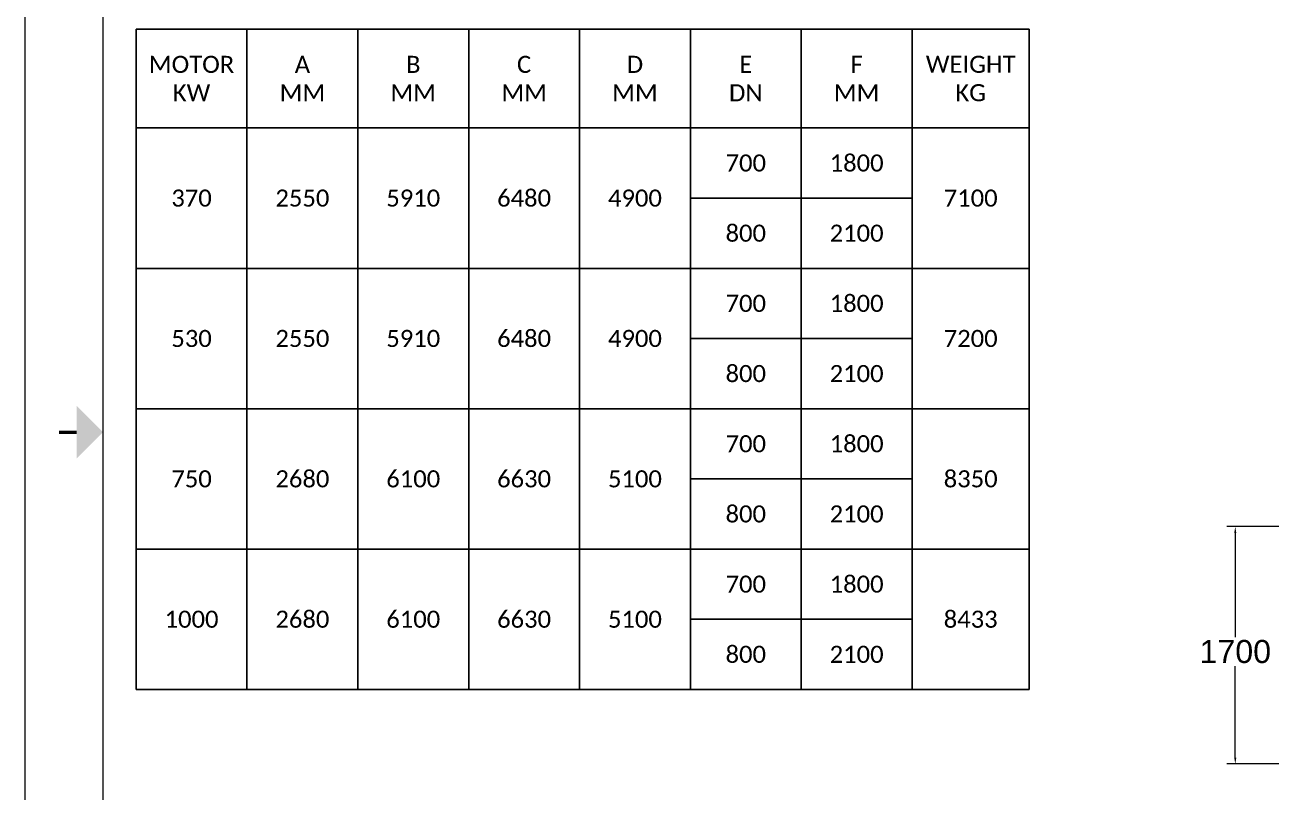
# Model space of a CAD drawing. Header units: millimetres. Extents: x 2 to 671028, y -1 to 511258.
# Drawn here: x 2 to 226684, y 190165 to 329744 of the extents above; entities that cross this region are included whole.
import ezdxf
from ezdxf.enums import TextEntityAlignment as Align

# ---------------------------------------------------------------- set-up
doc = ezdxf.new("R2010")
doc.units = ezdxf.units.MM
doc.header["$LTSCALE"] = 25.4
doc.layers.get('Defpoints').update_dxf_attribs({"lineweight": 5})
doc.layers.add('Title Block', color=7, linetype='Continuous', lineweight=5)
doc.styles.add('ACANSTS', font='romans.shx', dxfattribs={"height": 25.4})
doc.styles.add('Roman', font='arial.ttf')
doc.styles.get("Standard").update_dxf_attribs({"font": 'arial.ttf'})
doc.dimstyles.new('ISO-25', dxfattribs={"dimscale": 30, "dimtxt": 38.1, "dimasz": 38.1, "dimexe": 50.8, "dimexo": 50.8, "dimgap": 15.875, "dimtad": 1, "dimtih": 1, "dimtoh": 1, "dimdec": 1, "dimlfac": 0.03937, "dimdsep": 46, "dimtxsty": 'Standard', "dimcen": 63.5, "dimclrd": 7, "dimclre": 7, "dimclrt": 7, "dimadec": 0, "dimazin": 0, "dimtfac": 1, "dimtdec": 1, "dimtmove": 0, "dimatfit": 3, "dimfxl": 25.4, "dimlwd": 5, "dimlwe": 5, "dimarcsym": 0})

# ---------------------------------------------------------------- blocks, each defined once
blk = doc.blocks.new('*T37')
at = {"linetype": 'ByBlock', "lineweight": -2, "transparency": 16777216}
for p, q in [((0, 0), (162471, 0)), ((0, 0), (0, -120136)), ((20163, 0), (20163, -120136)), ((40327, 0), (40327, -120136)), ((60490, 0), (60490, -120136)), ((80653, 0), (80653, -120136)), ((100817, 0), (100817, -30744)), ((120980, 0), (120980, -120136)), ((141144, 0), (141144, -120136)), ((162471, 0), (162471, -120136)), ((0, -17973), (162471, -17973)), ((100817, -30744), (141144, -30744)), ((0, -43514), (162471, -43514)), ((100817, -43514), (100817, -56284)), ((100817, -56284), (141144, -56284)), ((0, -69055), (162471, -69055)), ((100817, -69055), (100817, -81825)), ((100817, -81825), (141144, -81825)), ((0, -94596), (162471, -94596)), ((100817, -94596), (100817, -107366)), ((100817, -107366), (141144, -107366)), ((0, -120136), (162471, -120136))]:
    blk.add_line(p, q, dxfattribs=at)
at = {"color": 0, "linetype": 'ByBlock', "lineweight": -2, "transparency": 16777216}
for p, q in [((100817, -30744), (100817, -43514)), ((100817, -56284), (100817, -69055)), ((100817, -81825), (100817, -94596)), ((100817, -107366), (100817, -120136))]:
    blk.add_line(p, q, dxfattribs=at)
at = {"color": 0, "linetype": 'Continuous', "lineweight": 5, "transparency": 16777216, "char_height": 3104.44, "attachment_point": 5}
for s, insert, width in [('{\\fCalibri|b0|i0|c0;MOTOR^JKW', (10082, -8987), 16810.57), ('{\\fCalibri|b0|i0|c0;A^JMM', (30245, -8987), 16810.57), ('{\\fCalibri|b0|i0|c0;B^JMM', (50408, -8987), 16810.57), ('{\\fCalibri|b0|i0|c0;C^JMM', (70572, -8987), 16810.57), ('{\\fCalibri|b0|i0|c0;D^JMM', (90735, -8987), 16810.57), ('{\\fCalibri|b0|i0|c0;E^JDN', (110899, -8987), 16810.57), ('{\\fCalibri|b0|i0|c0;F^JMM', (131062, -8987), 16810.57), ('{\\fCalibri|b0|i0|c0;WEIGHT^JKG', (151807, -8987), 17974.73), ('{\\fCalibri|b0|i0|c0;1800', (131062, -24358), 16810.57), ('{\\fCalibri|b0|i0|c0;700', (110899, -24358), 16810.57), ('{\\fCalibri|b0|i0|c0;370', (10082, -30744), 16810.57), ('{\\fCalibri|b0|i0|c0;2550', (30245, -30744), 16810.57), ('{\\fCalibri|b0|i0|c0;5910', (50408, -30744), 16810.57), ('{\\fCalibri|b0|i0|c0;6480', (70572, -30744), 16810.57), ('{\\fCalibri|b0|i0|c0;4900', (90735, -30744), 16810.57), ('{\\fCalibri|b0|i0|c0;7100', (151807, -30744), 17974.73), ('{\\fCalibri|b0|i0|c0;800', (110899, -37129), 16810.57), ('{\\fCalibri|b0|i0|c0;2100', (131062, -37129), 16810.57), ('{\\fCalibri|b0|i0|c0;700', (110899, -49899), 16810.57), ('{\\fCalibri|b0|i0|c0;1800', (131062, -49899), 16810.57), ('{\\fCalibri|b0|i0|c0;530', (10082, -56284), 16810.57), ('{\\fCalibri|b0|i0|c0;2550', (30245, -56284), 16810.57), ('{\\fCalibri|b0|i0|c0;5910', (50408, -56284), 16810.57), ('{\\fCalibri|b0|i0|c0;6480', (70572, -56284), 16810.57), ('{\\fCalibri|b0|i0|c0;4900', (90735, -56284), 16810.57), ('{\\fCalibri|b0|i0|c0;7200', (151807, -56284), 17974.73), ('{\\fCalibri|b0|i0|c0;800', (110899, -62670), 16810.57), ('{\\fCalibri|b0|i0|c0;2100', (131062, -62670), 16810.57), ('{\\fCalibri|b0|i0|c0;700', (110899, -75440), 16810.57), ('{\\fCalibri|b0|i0|c0;1800', (131062, -75440), 16810.57), ('{\\fCalibri|b0|i0|c0;750', (10082, -81825), 16810.57), ('{\\fCalibri|b0|i0|c0;2680', (30245, -81825), 16810.57), ('{\\fCalibri|b0|i0|c0;6100', (50408, -81825), 16810.57), ('{\\fCalibri|b0|i0|c0;6630', (70572, -81825), 16810.57), ('{\\fCalibri|b0|i0|c0;5100', (90735, -81825), 16810.57), ('{\\fCalibri|b0|i0|c0;8350', (151807, -81825), 17974.73), ('{\\fCalibri|b0|i0|c0;800', (110899, -88210), 16810.57), ('{\\fCalibri|b0|i0|c0;2100', (131062, -88210), 16810.57), ('{\\fCalibri|b0|i0|c0;700', (110899, -100981), 16810.57), ('{\\fCalibri|b0|i0|c0;1800', (131062, -100981), 16810.57), ('{\\fCalibri|b0|i0|c0;1000', (10082, -107366), 16810.57), ('{\\fCalibri|b0|i0|c0;2680', (30245, -107366), 16810.57), ('{\\fCalibri|b0|i0|c0;6100', (50408, -107366), 16810.57), ('{\\fCalibri|b0|i0|c0;6630', (70572, -107366), 16810.57), ('{\\fCalibri|b0|i0|c0;5100', (90735, -107366), 16810.57), ('{\\fCalibri|b0|i0|c0;8433', (151807, -107366), 17974.73), ('{\\fCalibri|b0|i0|c0;800', (110899, -113751), 16810.57), ('{\\fCalibri|b0|i0|c0;2100', (131062, -113751), 16810.57)]:
    blk.add_mtext(s, dxfattribs=dict(at, insert=insert, width=width))
blk = doc.blocks.new('*D32')
at = {"color": 7, "linetype": 'Continuous', "lineweight": 5, "transparency": 16777216}
for p, q in [((231170, 238458), (218648, 238458)), ((220172, 237315), (220172, 218330)), ((220172, 196421), (220172, 213098)), ((231170, 195278), (218648, 195278))]:
    blk.add_line(p, q, dxfattribs=at)
at = {"color": 7, "transparency": 16777216}
for points in [[(219982, 237315), (220363, 237315), (220172, 238458)], [(219982, 196421), (220363, 196421), (220172, 195278)]]:
    blk.add_solid(points, dxfattribs=at)
at = {"layer": 'Defpoints', "color": 0, "transparency": 16777216}
for p in [(232694, 238458), (220172, 195278), (232694, 195278)]:
    blk.add_point(p, dxfattribs=at)
at = {"color": 7, "lineweight": 5, "transparency": 16777216, "insert": (220172, 215714), "char_height": 4191, "attachment_point": 5, "style": 'Roman'}
blk.add_mtext('1700', dxfattribs=at)
blk = doc.blocks.new('LONE STAR BLOWER TITLE BLOCK (SIZE A)')
at = {"layer": 'Title Block', "lineweight": 15}
for p, q in [((0, 457.2), (0, 0)), ((12.7, 444.5), (12.7, 12.7))]:
    blk.add_line(p, q, dxfattribs=at)
at = {"layer": 'Title Block', "lineweight": 15, "const_width": 0.572}
blk.add_lwpolyline([(5.56, 228.6), (8.41, 228.6)], dxfattribs=at)
at = {"layer": 'Title Block', "lineweight": 15}
blk.add_solid([(8.41, 224.31), (8.41, 232.89), (12.7, 228.6)], dxfattribs=at)
at = {"layer": 'Title Block', "lineweight": 15, "style": 'ACANSTS'}
for tag, p, height in [('DRAWN_BY', (375.45, 58.16), 3.43), ('DRAWN_DATE', (402.66, 58.47), 3.43), ('DRAWING_SUBTITLE', (450.18, 50.21), 5.14), ('CHECKED_BY', (376.02, 49.37), 3.43), ('CHECK_DATE', (402.18, 49.5), 3.43), ('ENGINEER', (375.87, 40.95), 3.43), ('ENG_DATE', (401.95, 40.92), 3.43), ('DRAWING_SUBTITLE', (450.12, 39.35), 5.14), ('MANUFACTURING', (375.76, 32.38), 3.43), ('MFG_DATE', (401.98, 32.46), 3.43), ('CONTROL', (375.76, 23.81), 3.43), ('CONTROL_DATE', (401.98, 23.88), 3.43), ('CAGE_CODE', (455.36, 23.27), 3.43), ('MODEL_FILE_NAME', (230.14, 15.52), 3.43), ('APPROVED_BY', (375.47, 14.54), 3.43), ('APPROVAL_DATE', (401.77, 14.47), 3.43)]:
    blk.add_attdef(tag, p, '', height=height, dxfattribs=at)
at = {"layer": 'Title Block', "lineweight": 15, "style": 'Roman', "flags": 8}
for tag, height, p in [('DWG_NUMBER', 7.14, (484.29, 29.15)), ('SCALE', 3.43, (459.83, 17.88)), ('SHEETNUMBER', 3.43, (539.89, 17.88)), ('TOTA_SHEETS', 3.43, (556.11, 17.82))]:
    blk.add_attdef(tag, text='', height=height, dxfattribs=at).set_placement(p, align=Align.TOP_LEFT)
at = {"layer": 'Title Block', "lineweight": 15, "style": 'ACANSTS'}
blk.add_attdef('REVISION', text='', height=3.43, dxfattribs=at).set_placement((580.38, 22.69), align=Align.CENTER)

msp = doc.modelspace()

# ---------------------------------------------------------------- block references
at = {"xscale": 1118.237794126772, "yscale": 1118.237794126772, "zscale": 1118.237794126772}
msp.add_blockref('LONE STAR BLOWER TITLE BLOCK (SIZE A)', (1.55, -0.56), dxfattribs=at)
msp.add_blockref('*T37', (20231.83, 328966.79))

# ---------------------------------------------------------------- dimensions: what is measured, and where the dimension line sits
at = {"color": 7, "lineweight": 5}
dim = msp.add_linear_dim(base=(220172.21, 195278.05), p1=(232694.22, 238458.05), p2=(232694.22, 195278.05), angle=90, dimstyle='ISO-25', override={"dimscale": 30, "dimtxt": 139.7, "dimpost": '\\X', "dimtxsty": 'Roman', "dimtmove": 1}, dxfattribs=at)
dim.commit()
dim.dimension.update_dxf_attribs({"geometry": '*D32', "text_midpoint": (220172.21, 215713.58), "dimtype": 160})

doc.saveas('drawing.dxf')
